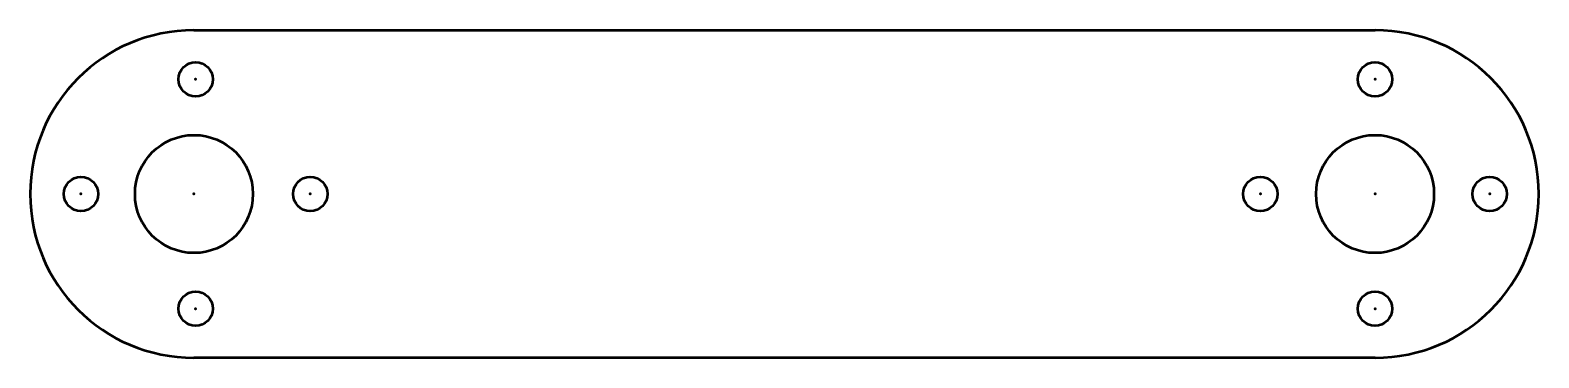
# Model space of a CAD drawing. Header units: millimetres. Extents: x -10 to 82.1, y 0 to 20.
import ezdxf

# ---------------------------------------------------------------- set-up
doc = ezdxf.new("R2010")
doc.units = ezdxf.units.MM
for name, color, linetype, lineweight in [('IV_ARC_CENTERS', 7, 'Continuous', 50), ('IV_INTERIOR_PROFILES', 7, 'Continuous', 50), ('IV_OUTER_PROFILE', 7, 'Continuous', 50)]:
    doc.layers.add(name, color=color, linetype=linetype, lineweight=lineweight)

msp = doc.modelspace()

# ---------------------------------------------------------------- linework, layer by layer
at = {"layer": 'IV_ARC_CENTERS'}
for p in [(0.1, 17), (72.1, 17), (-6.9, 10), (0, 10), (0, 10), (7.1, 10), (65.1, 10), (72.1, 10), (72.1, 10), (79.1, 10), (0.1, 3), (72.1, 3)]:
    msp.add_point(p, dxfattribs=at)
at = {"layer": 'IV_INTERIOR_PROFILES'}
for centre, radius in [((0.1, 17), 1.05), ((72.1, 17), 1.05), ((0, 10), 3.6), ((72.1, 10), 3.6), ((-6.9, 10), 1.05), ((7.1, 10), 1.05), ((65.1, 10), 1.05), ((79.1, 10), 1.05), ((0.1, 3), 1.05), ((72.1, 3), 1.05)]:
    msp.add_circle(centre, radius, dxfattribs=at)
at = {"layer": 'IV_OUTER_PROFILE'}
for p, q in [((0, 20), (72.1, 20)), ((72.1, 0), (0, 0))]:
    msp.add_line(p, q, dxfattribs=at)
for centre, start, end in [((0, 10), 90, 270), ((72.1, 10), 270, 90)]:
    msp.add_arc(centre, 10, start, end, dxfattribs=at)

doc.saveas('drawing.dxf')
